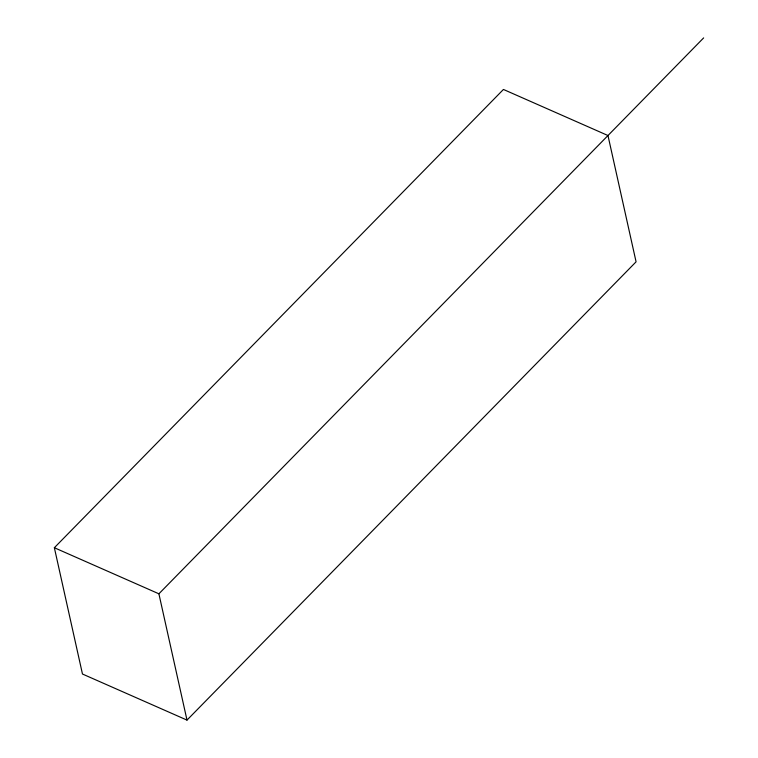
<?xml version="1.0" encoding="UTF-8"?>
<svg xmlns="http://www.w3.org/2000/svg" width="758" height="758" viewBox="0 0 758 758"><rect width="100%" height="100%" fill="white"/><g stroke="black" fill="none" stroke-linecap="round" stroke-linejoin="round"><path stroke-width="1.14" d="M54.358 547.731L503.435 89.453L607.973 135.53L636.076 261.823L186.999 720.1L82.47 674.023L54.358 547.731L158.896 593.808L186.999 720.1M158.896 593.808L703.642 37.9"/></g></svg>
